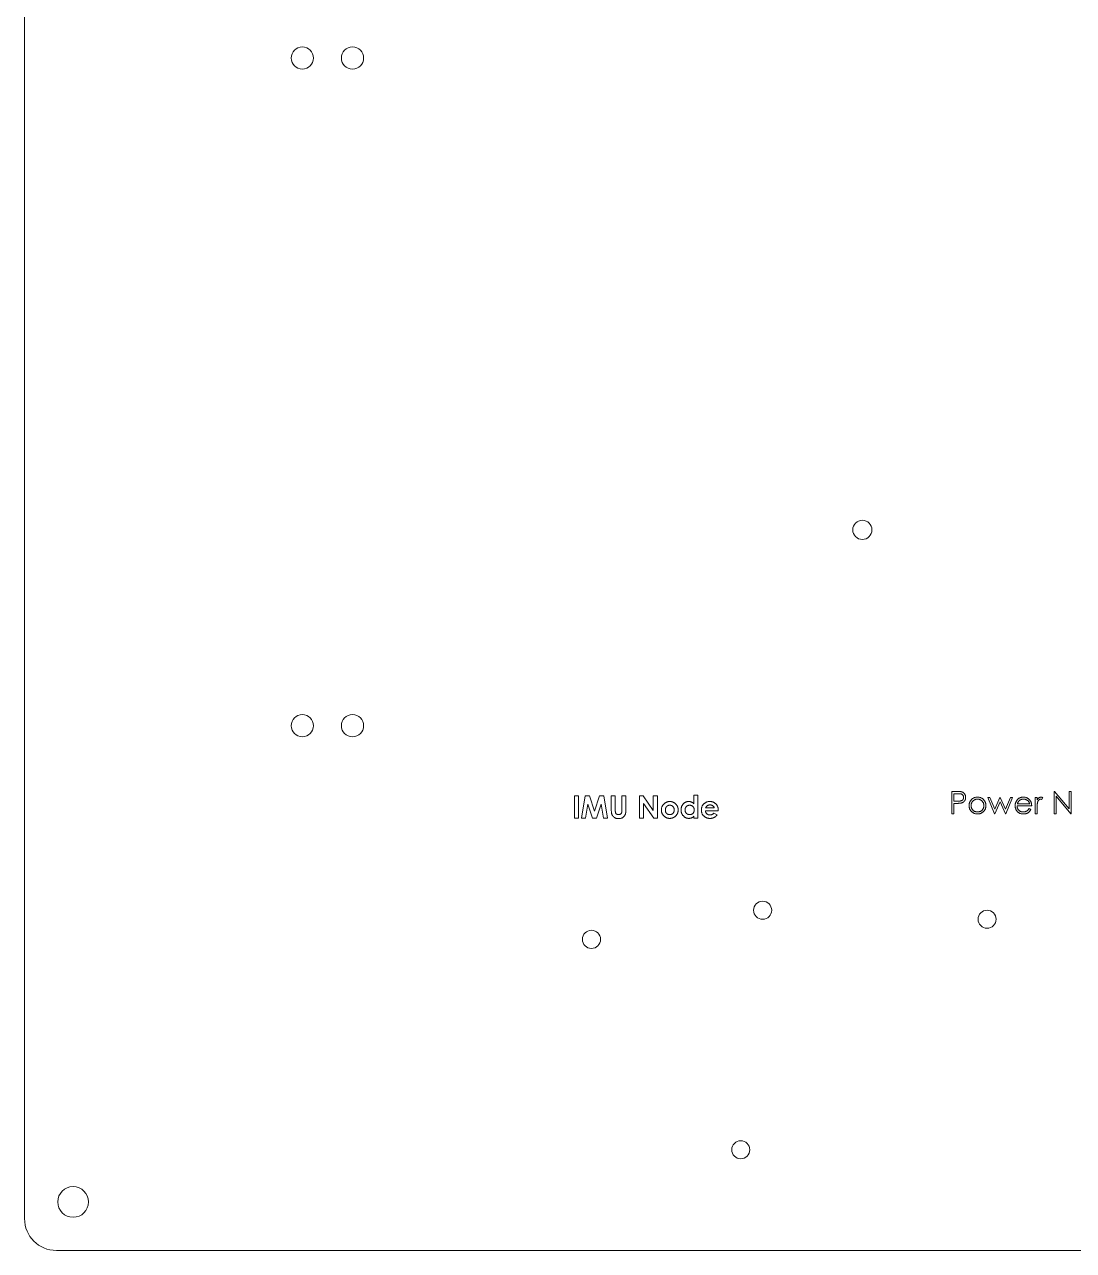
# Model space of a CAD drawing. Header units: millimetres. Extents: x 3 to 329, y 130 to 506.
# Drawn here: x 2.8 to 167.3, y 129.6 to 321.9 of the extents above; entities that cross this region are included whole.
import ezdxf

# ---------------------------------------------------------------- set-up
doc = ezdxf.new("R2010")
doc.units = ezdxf.units.MM

msp = doc.modelspace()

# ---------------------------------------------------------------- linework, layer by layer
at = {"color": 7, "linetype": 'Continuous', "lineweight": 15}
for p, q in [((2.8, 500.55), (2.8, 134.55)), ((89.06, 200.91), (89.69, 200.91)), ((89.06, 197.41), (89.06, 200.91)), ((89.69, 200.91), (89.69, 197.41)), ((90.18, 197.41), (90.77, 200.91)), ((90.77, 200.91), (91.42, 200.91)), ((91.42, 200.91), (92.22, 198.47)), ((92.22, 198.47), (93.02, 200.91)), ((93.02, 200.91), (93.67, 200.91)), ((93.67, 200.91), (94.26, 197.41)), ((94.85, 200.91), (95.47, 200.91)), ((94.85, 198.82), (94.85, 200.91)), ((95.47, 200.91), (95.47, 198.63)), ((96.51, 200.91), (97.13, 200.91)), ((96.51, 198.71), (96.51, 200.91)), ((97.13, 200.91), (97.13, 198.82)), ((99.29, 200.91), (99.85, 200.91)), ((99.29, 197.41), (99.29, 200.91)), ((99.85, 200.91), (101.44, 198.6)), ((101.44, 200.91), (102.07, 200.91)), ((101.44, 198.6), (101.44, 200.91)), ((102.07, 200.91), (102.07, 197.41)), ((107.81, 201), (108.44, 201)), ((107.81, 199.67), (107.81, 201)), ((108.44, 201), (108.44, 197.41)), ((148.28, 201.6), (148.96, 201.6)), ((148.28, 198.1), (148.28, 201.6)), ((149.23, 201.24), (148.59, 201.24)), ((148.59, 201.24), (148.59, 200.07)), ((153.89, 200.66), (154.22, 200.66)), ((154.95, 198.1), (153.89, 200.66)), ((154.22, 200.66), (154.99, 198.82)), ((154.99, 198.82), (155.82, 200.66)), ((155.82, 200.66), (155.87, 200.66)), ((155.87, 200.66), (156.69, 198.82)), ((156.69, 198.82), (157.46, 200.66)), ((157.79, 200.66), (156.72, 198.1)), ((157.46, 200.66), (157.79, 200.66)), ((161.33, 200.66), (161.65, 200.66)), ((161.33, 198.1), (161.33, 200.66)), ((161.65, 200.66), (161.65, 200.28)), ((162.55, 200.62), (162.37, 200.34)), ((164.3, 201.6), (164.36, 201.6)), ((164.3, 198.1), (164.3, 201.6)), ((164.36, 201.6), (166.67, 198.85)), ((164.61, 200.85), (164.61, 198.1)), ((166.92, 198.1), (164.61, 200.85)), ((166.67, 201.6), (166.99, 201.6)), ((166.67, 198.85), (166.67, 201.6)), ((166.99, 201.6), (166.99, 198.1)), ((91.19, 199.62), (90.82, 197.41)), ((91.91, 197.41), (91.19, 199.62)), ((93.25, 199.62), (92.52, 197.41)), ((93.63, 197.41), (93.25, 199.62)), ((99.92, 199.7), (99.92, 197.41)), ((101.5, 197.41), (99.92, 199.7)), ((111.63, 198.53), (109.61, 198.53)), ((109.65, 199.02), (111, 199.02)), ((111.63, 198.65), (111.63, 198.53)), ((148.59, 200.07), (149.2, 200.07)), ((148.59, 199.72), (148.59, 198.1)), ((148.84, 199.72), (148.59, 199.72)), ((155.84, 199.94), (155, 198.1)), ((156.66, 198.1), (155.84, 199.94)), ((160.8, 199.31), (158.51, 199.31)), ((158.54, 199.63), (160.48, 199.63)), ((160.38, 198.91), (160.66, 198.76)), ((161.65, 198.96), (161.65, 198.1)), ((89.69, 197.41), (89.06, 197.41)), ((90.82, 197.41), (90.18, 197.41)), ((92.52, 197.41), (91.91, 197.41)), ((94.26, 197.41), (93.63, 197.41)), ((99.92, 197.41), (99.29, 197.41)), ((102.07, 197.41), (101.5, 197.41)), ((107.81, 197.41), (107.81, 197.69)), ((108.44, 197.41), (107.81, 197.41)), ((110.92, 198.17), (111.45, 197.92)), ((148.59, 198.1), (148.28, 198.1)), ((155, 198.1), (154.95, 198.1)), ((156.72, 198.1), (156.66, 198.1)), ((161.65, 198.1), (161.33, 198.1)), ((164.61, 198.1), (164.3, 198.1)), ((166.99, 198.1), (166.92, 198.1)), ((7.8, 129.55), (323.5, 129.55))]:
    msp.add_line(p, q, dxfattribs=at)
for centre, radius in [((46.38, 316.69), 1.75), ((54.25, 316.69), 1.75), ((134.23, 242.64), 1.5), ((46.38, 211.91), 1.75), ((54.25, 211.91), 1.75), ((118.59, 182.95), 1.42), ((153.8, 181.54), 1.42), ((91.74, 178.38), 1.42), ((115.16, 145.36), 1.42), ((10.42, 137.17), 2.41)]:
    msp.add_circle(centre, radius, dxfattribs=at)
msp.add_arc((7.8, 134.55), 5, 180, 270, dxfattribs=at)
for points, knots in [([(148.96, 201.6), (149.01, 201.6), (149.1, 201.6), (149.23, 201.6), (149.35, 201.59), (149.45, 201.59), (149.55, 201.58), (149.63, 201.57), (149.7, 201.56), (149.74, 201.55), (149.76, 201.55)], [0, 0, 0, 0, 0.176956, 0.339055, 0.486318, 0.618781, 0.735619, 0.838742, 0.926457, 1, 1, 1, 1]), ([(149.2, 200.07), (149.23, 200.07), (149.29, 200.07), (149.37, 200.07), (149.45, 200.08), (149.52, 200.08), (149.59, 200.09), (149.65, 200.1), (149.7, 200.11), (149.76, 200.14), (149.83, 200.17), (149.9, 200.21), (149.97, 200.27), (150.02, 200.34), (150.06, 200.41), (150.09, 200.49), (150.11, 200.57), (150.12, 200.63), (150.12, 200.66)], [0, 0, 0, 0, 0.072531, 0.14002, 0.203042, 0.260551, 0.313761, 0.361657, 0.405362, 0.444782, 0.517048, 0.586365, 0.655355, 0.724646, 0.793454, 0.861639, 0.929553, 1, 1, 1, 1]), ([(150.12, 200.66), (150.12, 200.69), (150.11, 200.74), (150.09, 200.83), (150.06, 200.9), (150.02, 200.98), (149.97, 201.04), (149.91, 201.1), (149.84, 201.15), (149.77, 201.18), (149.71, 201.2), (149.66, 201.21), (149.61, 201.22), (149.54, 201.23), (149.47, 201.23), (149.4, 201.24), (149.32, 201.24), (149.26, 201.24), (149.23, 201.24)], [0, 0, 0, 0, 0.070024, 0.1392, 0.20814, 0.278802, 0.349596, 0.418372, 0.487609, 0.557635, 0.595544, 0.638166, 0.685999, 0.738257, 0.796159, 0.858555, 0.926678, 1, 1, 1, 1]), ([(150.43, 200.66), (150.43, 200.63), (150.43, 200.58), (150.42, 200.49), (150.41, 200.42), (150.39, 200.34), (150.36, 200.27), (150.33, 200.2), (150.29, 200.14), (150.25, 200.08), (150.2, 200.03), (150.14, 199.97), (150.09, 199.93), (150.02, 199.89), (149.96, 199.85), (149.89, 199.82), (149.81, 199.79), (149.76, 199.78), (149.73, 199.77)], [0, 0, 0, 0, 0.070119, 0.137192, 0.202016, 0.264631, 0.326117, 0.38601, 0.445812, 0.505298, 0.564633, 0.624283, 0.683902, 0.743953, 0.805388, 0.868388, 0.933084, 1, 1, 1, 1]), ([(149.76, 201.55), (149.78, 201.54), (149.83, 201.53), (149.9, 201.5), (149.97, 201.47), (150.03, 201.44), (150.09, 201.39), (150.14, 201.35), (150.2, 201.3), (150.24, 201.24), (150.29, 201.18), (150.33, 201.12), (150.36, 201.05), (150.38, 200.98), (150.41, 200.91), (150.42, 200.83), (150.43, 200.75), (150.43, 200.69), (150.43, 200.66)], [0, 0, 0, 0, 0.062458, 0.123445, 0.183344, 0.243064, 0.302016, 0.361208, 0.421738, 0.482805, 0.544402, 0.606008, 0.66746, 0.730084, 0.794626, 0.860397, 0.928934, 1, 1, 1, 1]), ([(150.97, 199.37), (150.97, 199.41), (150.97, 199.5), (150.99, 199.62), (151.02, 199.74), (151.06, 199.86), (151.1, 199.97), (151.16, 200.08), (151.24, 200.18), (151.29, 200.25), (151.32, 200.28)], [0, 0, 0, 0, 0.128922, 0.255244, 0.378688, 0.500432, 0.622705, 0.746235, 0.871586, 1, 1, 1, 1]), ([(152.29, 200.39), (152.26, 200.39), (152.19, 200.39), (152.09, 200.37), (152, 200.35), (151.91, 200.32), (151.82, 200.27), (151.74, 200.22), (151.66, 200.16), (151.58, 200.09), (151.51, 200.02), (151.45, 199.93), (151.4, 199.85), (151.36, 199.76), (151.32, 199.67), (151.3, 199.57), (151.29, 199.47), (151.28, 199.4), (151.28, 199.37)], [0, 0, 0, 0, 0.0638505, 0.1260528, 0.1871789, 0.2474172, 0.3084024, 0.3698064, 0.4322647, 0.4973262, 0.5623878, 0.6255483, 0.6873277, 0.7487097, 0.8097773, 0.8717583, 0.9348315, 1, 1, 1, 1]), ([(151.32, 200.28), (151.35, 200.31), (151.42, 200.38), (151.52, 200.47), (151.64, 200.54), (151.76, 200.6), (151.88, 200.65), (152.01, 200.68), (152.15, 200.7), (152.25, 200.7), (152.29, 200.7)], [0, 0, 0, 0, 0.128494, 0.252706, 0.374809, 0.49585, 0.617921, 0.741295, 0.868704, 1, 1, 1, 1]), ([(152.29, 200.7), (152.34, 200.7), (152.44, 200.7), (152.57, 200.68), (152.71, 200.65), (152.83, 200.6), (152.95, 200.54), (153.06, 200.47), (153.17, 200.38), (153.23, 200.31), (153.27, 200.28)], [0, 0, 0, 0, 0.131755, 0.25834, 0.382145, 0.503216, 0.624682, 0.746863, 0.87151, 1, 1, 1, 1]), ([(153.3, 199.37), (153.3, 199.4), (153.3, 199.47), (153.28, 199.57), (153.26, 199.67), (153.23, 199.76), (153.19, 199.85), (153.13, 199.93), (153.07, 200.02), (153, 200.09), (152.93, 200.16), (152.85, 200.22), (152.76, 200.27), (152.68, 200.32), (152.59, 200.35), (152.49, 200.37), (152.39, 200.39), (152.33, 200.39), (152.29, 200.39)], [0, 0, 0, 0, 0.06519, 0.128284, 0.190285, 0.25152, 0.312734, 0.374763, 0.437944, 0.503027, 0.56811, 0.630939, 0.692364, 0.753369, 0.813627, 0.874345, 0.936568, 1, 1, 1, 1]), ([(153.27, 200.28), (153.29, 200.25), (153.35, 200.19), (153.42, 200.08), (153.48, 199.97), (153.53, 199.86), (153.57, 199.75), (153.6, 199.63), (153.61, 199.5), (153.62, 199.41), (153.62, 199.37)], [0, 0, 0, 0, 0.128157, 0.253834, 0.376506, 0.498534, 0.621368, 0.744565, 0.870634, 1, 1, 1, 1]), ([(158.19, 199.37), (158.19, 199.41), (158.2, 199.49), (158.21, 199.6), (158.23, 199.72), (158.27, 199.83), (158.31, 199.93), (158.36, 200.03), (158.42, 200.13), (158.46, 200.19), (158.49, 200.23)], [0, 0, 0, 0, 0.1280448, 0.2537679, 0.3774284, 0.5005508, 0.6232959, 0.7465783, 0.8723475, 1, 1, 1, 1]), ([(158.49, 200.23), (158.52, 200.26), (158.58, 200.34), (158.69, 200.44), (158.8, 200.52), (158.92, 200.59), (159.05, 200.64), (159.19, 200.68), (159.34, 200.7), (159.44, 200.7), (159.49, 200.7)], [0, 0, 0, 0, 0.128851, 0.253207, 0.374634, 0.495346, 0.616346, 0.739634, 0.866826, 1, 1, 1, 1]), ([(158.84, 200.15), (158.83, 200.13), (158.79, 200.1), (158.75, 200.05), (158.71, 199.99), (158.67, 199.93), (158.63, 199.86), (158.6, 199.79), (158.57, 199.71), (158.55, 199.65), (158.54, 199.63)], [0, 0, 0, 0, 0.109988, 0.222589, 0.338513, 0.459696, 0.585519, 0.717507, 0.854661, 1, 1, 1, 1]), ([(159.5, 200.39), (159.47, 200.39), (159.41, 200.39), (159.32, 200.38), (159.23, 200.36), (159.15, 200.33), (159.07, 200.3), (158.99, 200.26), (158.91, 200.21), (158.87, 200.17), (158.84, 200.15)], [0, 0, 0, 0, 0.131099, 0.259155, 0.384183, 0.507245, 0.629078, 0.750656, 0.874032, 1, 1, 1, 1]), ([(159.49, 200.7), (159.54, 200.7), (159.64, 200.7), (159.79, 200.67), (159.94, 200.64), (160.07, 200.58), (160.19, 200.51), (160.31, 200.42), (160.42, 200.32), (160.49, 200.24), (160.52, 200.2)], [0, 0, 0, 0, 0.132049, 0.259049, 0.381904, 0.502516, 0.622728, 0.744726, 0.870101, 1, 1, 1, 1]), ([(160.48, 199.63), (160.47, 199.67), (160.45, 199.75), (160.4, 199.86), (160.35, 199.96), (160.29, 200.04), (160.22, 200.12), (160.14, 200.18), (160.05, 200.24), (159.95, 200.3), (159.84, 200.34), (159.73, 200.37), (159.62, 200.38), (159.54, 200.39), (159.5, 200.39)], [0, 0, 0, 0, 0.096247, 0.184762, 0.267251, 0.344156, 0.41971, 0.496679, 0.576718, 0.660354, 0.745288, 0.830084, 0.914442, 1, 1, 1, 1]), ([(160.52, 200.2), (160.54, 200.17), (160.58, 200.11), (160.64, 200.01), (160.69, 199.91), (160.73, 199.8), (160.76, 199.69), (160.78, 199.57), (160.79, 199.44), (160.79, 199.36), (160.8, 199.31)], [0, 0, 0, 0, 0.118522, 0.236255, 0.356174, 0.47725, 0.60154, 0.729618, 0.862158, 1, 1, 1, 1]), ([(161.65, 200.28), (161.67, 200.32), (161.72, 200.38), (161.79, 200.47), (161.87, 200.55), (161.94, 200.6), (162.02, 200.65), (162.11, 200.68), (162.19, 200.7), (162.24, 200.7), (162.27, 200.7)], [0, 0, 0, 0, 0.1600301, 0.3060563, 0.4389053, 0.5617728, 0.6765275, 0.7861528, 0.8928614, 1, 1, 1, 1]), ([(162.21, 200.39), (162.19, 200.39), (162.14, 200.38), (162.06, 200.36), (161.99, 200.31), (161.93, 200.27), (161.88, 200.22), (161.85, 200.18), (161.82, 200.13), (161.79, 200.08), (161.77, 200.03), (161.75, 199.97), (161.72, 199.9), (161.71, 199.86), (161.7, 199.84)], [0, 0, 0, 0, 0.09463, 0.191295, 0.295422, 0.409822, 0.471412, 0.535879, 0.603273, 0.67424, 0.748635, 0.828359, 0.912079, 1, 1, 1, 1]), ([(162.37, 200.34), (162.36, 200.35), (162.33, 200.36), (162.29, 200.38), (162.25, 200.39), (162.22, 200.39), (162.21, 200.39)], [0, 0, 0, 0, 0.295139, 0.56023, 0.794983, 1, 1, 1, 1]), ([(162.27, 200.7), (162.29, 200.7), (162.34, 200.7), (162.41, 200.68), (162.48, 200.65), (162.52, 200.63), (162.55, 200.62)], [0, 0, 0, 0, 0.2253, 0.461223, 0.720296, 1, 1, 1, 1]), ([(95.99, 197.32), (95.96, 197.32), (95.9, 197.32), (95.81, 197.33), (95.73, 197.34), (95.65, 197.36), (95.57, 197.38), (95.49, 197.42), (95.42, 197.45), (95.35, 197.49), (95.29, 197.54), (95.23, 197.58), (95.17, 197.64), (95.12, 197.69), (95.07, 197.74), (95.03, 197.8), (94.99, 197.87), (94.96, 197.93), (94.93, 198), (94.91, 198.09), (94.89, 198.18), (94.87, 198.29), (94.86, 198.4), (94.85, 198.53), (94.85, 198.67), (94.85, 198.77), (94.85, 198.82)], [0, 0, 0, 0, 0.041715, 0.082303, 0.121572, 0.160067, 0.197994, 0.235566, 0.273005, 0.31009, 0.346846, 0.382484, 0.417271, 0.451332, 0.484853, 0.518031, 0.551069, 0.584171, 0.619467, 0.659158, 0.703472, 0.75284, 0.806844, 0.866142, 0.930502, 1, 1, 1, 1]), ([(95.47, 198.63), (95.47, 198.61), (95.47, 198.56), (95.48, 198.5), (95.48, 198.44), (95.49, 198.38), (95.49, 198.33), (95.5, 198.29), (95.51, 198.25), (95.53, 198.2), (95.55, 198.15), (95.59, 198.1), (95.64, 198.06), (95.69, 198.02), (95.76, 197.99), (95.82, 197.96), (95.9, 197.95), (95.95, 197.95), (95.98, 197.95)], [0, 0, 0, 0, 0.072219, 0.13949, 0.20037, 0.256433, 0.307804, 0.353659, 0.39442, 0.430156, 0.496666, 0.562018, 0.628755, 0.69741, 0.768079, 0.841338, 0.918336, 1, 1, 1, 1]), ([(95.98, 197.95), (96.01, 197.95), (96.06, 197.95), (96.14, 197.96), (96.21, 197.99), (96.28, 198.03), (96.34, 198.07), (96.39, 198.12), (96.43, 198.17), (96.45, 198.22), (96.47, 198.27), (96.48, 198.31), (96.49, 198.36), (96.49, 198.42), (96.5, 198.48), (96.5, 198.55), (96.51, 198.63), (96.51, 198.69), (96.51, 198.71)], [0, 0, 0, 0, 0.078833, 0.15371, 0.224678, 0.294809, 0.362715, 0.427103, 0.48865, 0.5509, 0.585046, 0.625272, 0.671466, 0.72455, 0.783265, 0.849073, 0.921296, 1, 1, 1, 1]), ([(97.13, 198.82), (97.13, 198.78), (97.13, 198.7), (97.13, 198.58), (97.13, 198.47), (97.12, 198.38), (97.11, 198.29), (97.1, 198.21), (97.09, 198.15), (97.07, 198.07), (97.04, 197.98), (96.99, 197.88), (96.93, 197.79), (96.86, 197.69), (96.78, 197.6), (96.68, 197.52), (96.59, 197.46), (96.48, 197.41), (96.37, 197.37), (96.25, 197.34), (96.13, 197.32), (96.04, 197.32), (95.99, 197.32)], [0, 0, 0, 0, 0.05854, 0.112568, 0.16178, 0.206487, 0.246457, 0.282, 0.313213, 0.339806, 0.389413, 0.440473, 0.493955, 0.549978, 0.606488, 0.661319, 0.714691, 0.767918, 0.821939, 0.878107, 0.937203, 1, 1, 1, 1]), ([(102.7, 198.68), (102.7, 198.73), (102.7, 198.83), (102.72, 198.97), (102.76, 199.1), (102.8, 199.23), (102.87, 199.35), (102.94, 199.46), (103.03, 199.57), (103.1, 199.63), (103.13, 199.67)], [0, 0, 0, 0, 0.130489, 0.256474, 0.379237, 0.500978, 0.622367, 0.744855, 0.870259, 1, 1, 1, 1]), ([(104.01, 197.36), (103.96, 197.36), (103.88, 197.37), (103.75, 197.38), (103.62, 197.41), (103.5, 197.46), (103.39, 197.51), (103.28, 197.58), (103.18, 197.66), (103.08, 197.75), (102.99, 197.84), (102.91, 197.95), (102.85, 198.06), (102.79, 198.17), (102.75, 198.29), (102.72, 198.42), (102.7, 198.55), (102.7, 198.64), (102.7, 198.68)], [0, 0, 0, 0, 0.064375, 0.126884, 0.188201, 0.248894, 0.309599, 0.371125, 0.433466, 0.498143, 0.562593, 0.625474, 0.687114, 0.748125, 0.809457, 0.871431, 0.934611, 1, 1, 1, 1]), ([(103.13, 199.67), (103.16, 199.69), (103.23, 199.75), (103.33, 199.82), (103.43, 199.88), (103.54, 199.93), (103.65, 199.96), (103.77, 199.99), (103.89, 200.01), (103.97, 200.01), (104.01, 200.01)], [0, 0, 0, 0, 0.1310144, 0.2584644, 0.3825798, 0.5049906, 0.6272275, 0.7492967, 0.8736904, 1, 1, 1, 1]), ([(104.02, 199.43), (104, 199.43), (103.95, 199.42), (103.88, 199.42), (103.81, 199.4), (103.75, 199.38), (103.69, 199.35), (103.63, 199.31), (103.57, 199.27), (103.52, 199.22), (103.48, 199.17), (103.44, 199.11), (103.4, 199.05), (103.38, 198.98), (103.35, 198.92), (103.34, 198.84), (103.33, 198.77), (103.33, 198.72), (103.33, 198.69)], [0, 0, 0, 0, 0.064416, 0.126803, 0.187423, 0.246518, 0.306285, 0.365703, 0.426477, 0.488622, 0.550895, 0.612679, 0.673914, 0.735734, 0.798735, 0.86329, 0.930665, 1, 1, 1, 1]), ([(103.33, 198.69), (103.33, 198.66), (103.33, 198.61), (103.34, 198.53), (103.35, 198.46), (103.37, 198.39), (103.4, 198.32), (103.44, 198.26), (103.48, 198.2), (103.52, 198.15), (103.57, 198.1), (103.63, 198.06), (103.68, 198.03), (103.74, 198), (103.81, 197.97), (103.87, 197.96), (103.95, 197.95), (103.99, 197.95), (104.02, 197.95)], [0, 0, 0, 0, 0.071358, 0.139456, 0.204809, 0.268587, 0.330587, 0.392213, 0.45361, 0.515092, 0.576402, 0.636039, 0.695407, 0.753981, 0.813285, 0.873377, 0.935374, 1, 1, 1, 1]), ([(104.01, 200.01), (104.04, 200.01), (104.09, 200.01), (104.18, 200), (104.27, 199.99), (104.35, 199.97), (104.44, 199.94), (104.52, 199.91), (104.6, 199.88), (104.68, 199.83), (104.75, 199.79), (104.83, 199.74), (104.89, 199.68), (104.96, 199.62), (105.02, 199.56), (105.07, 199.49), (105.12, 199.42), (105.17, 199.35), (105.21, 199.27), (105.25, 199.19), (105.28, 199.11), (105.3, 199.03), (105.32, 198.95), (105.33, 198.86), (105.34, 198.78), (105.34, 198.72), (105.35, 198.69)], [0, 0, 0, 0, 0.042599, 0.084364, 0.126142, 0.167706, 0.209066, 0.250973, 0.293148, 0.336041, 0.378761, 0.420893, 0.462622, 0.503914, 0.545188, 0.586138, 0.627722, 0.669585, 0.711432, 0.752691, 0.793971, 0.834592, 0.875577, 0.91664, 0.958072, 1, 1, 1, 1]), ([(105.35, 198.69), (105.34, 198.66), (105.34, 198.6), (105.34, 198.51), (105.32, 198.43), (105.3, 198.34), (105.28, 198.26), (105.25, 198.18), (105.21, 198.1), (105.17, 198.02), (105.12, 197.95), (105.07, 197.87), (105.02, 197.81), (104.96, 197.74), (104.9, 197.69), (104.83, 197.63), (104.76, 197.58), (104.68, 197.54), (104.61, 197.5), (104.53, 197.46), (104.45, 197.43), (104.36, 197.41), (104.28, 197.39), (104.19, 197.37), (104.1, 197.36), (104.04, 197.36), (104.01, 197.36)], [0, 0, 0, 0, 0.042168, 0.083839, 0.125192, 0.166335, 0.207602, 0.24867, 0.290582, 0.332926, 0.374978, 0.416741, 0.457857, 0.498809, 0.539516, 0.58042, 0.62191, 0.663502, 0.705394, 0.746864, 0.788245, 0.829736, 0.871532, 0.913825, 0.956495, 1, 1, 1, 1]), ([(104.72, 198.69), (104.72, 198.72), (104.72, 198.77), (104.71, 198.85), (104.69, 198.92), (104.67, 198.99), (104.64, 199.05), (104.61, 199.11), (104.57, 199.17), (104.52, 199.22), (104.47, 199.27), (104.42, 199.31), (104.36, 199.35), (104.3, 199.38), (104.23, 199.4), (104.17, 199.42), (104.09, 199.42), (104.05, 199.43), (104.02, 199.43)], [0, 0, 0, 0, 0.070243, 0.13784, 0.202698, 0.265406, 0.326938, 0.388125, 0.449117, 0.511101, 0.572086, 0.632197, 0.691339, 0.750564, 0.810546, 0.871335, 0.934654, 1, 1, 1, 1]), ([(104.02, 197.95), (104.04, 197.95), (104.09, 197.95), (104.16, 197.96), (104.23, 197.97), (104.29, 198), (104.35, 198.03), (104.41, 198.06), (104.47, 198.1), (104.52, 198.15), (104.57, 198.21), (104.61, 198.27), (104.64, 198.33), (104.67, 198.39), (104.69, 198.46), (104.71, 198.53), (104.72, 198.61), (104.72, 198.66), (104.72, 198.69)], [0, 0, 0, 0, 0.064469, 0.126397, 0.186939, 0.246099, 0.305348, 0.364572, 0.424924, 0.486952, 0.54955, 0.611149, 0.672922, 0.73501, 0.798049, 0.862643, 0.930041, 1, 1, 1, 1]), ([(105.79, 198.68), (105.8, 198.73), (105.8, 198.82), (105.81, 198.96), (105.84, 199.09), (105.88, 199.21), (105.93, 199.33), (105.99, 199.44), (106.06, 199.54), (106.14, 199.64), (106.23, 199.73), (106.33, 199.8), (106.43, 199.87), (106.54, 199.92), (106.65, 199.96), (106.76, 199.99), (106.88, 200.01), (106.96, 200.01), (107, 200.01)], [0, 0, 0, 0, 0.071018, 0.139309, 0.205474, 0.269598, 0.332253, 0.39483, 0.457376, 0.520582, 0.583374, 0.644082, 0.70304, 0.761664, 0.819844, 0.878346, 0.938412, 1, 1, 1, 1]), ([(107.02, 197.36), (106.98, 197.36), (106.9, 197.37), (106.78, 197.38), (106.67, 197.41), (106.56, 197.46), (106.45, 197.51), (106.35, 197.57), (106.25, 197.65), (106.16, 197.74), (106.07, 197.84), (106, 197.94), (105.93, 198.05), (105.88, 198.17), (105.84, 198.29), (105.81, 198.41), (105.8, 198.55), (105.8, 198.64), (105.79, 198.68)], [0, 0, 0, 0, 0.06128, 0.121092, 0.179634, 0.238304, 0.297437, 0.357507, 0.419513, 0.4836, 0.548295, 0.611487, 0.674313, 0.737107, 0.80016, 0.864737, 0.931381, 1, 1, 1, 1]), ([(107.13, 199.43), (107.11, 199.43), (107.06, 199.42), (106.99, 199.42), (106.92, 199.4), (106.85, 199.38), (106.79, 199.35), (106.73, 199.31), (106.68, 199.27), (106.62, 199.22), (106.58, 199.17), (106.54, 199.11), (106.5, 199.05), (106.47, 198.99), (106.45, 198.92), (106.43, 198.84), (106.42, 198.77), (106.42, 198.72), (106.42, 198.69)], [0, 0, 0, 0, 0.065523, 0.128421, 0.189996, 0.250359, 0.309744, 0.369856, 0.430537, 0.492876, 0.555257, 0.616197, 0.677577, 0.738631, 0.800922, 0.864882, 0.931422, 1, 1, 1, 1]), ([(106.42, 198.69), (106.42, 198.67), (106.42, 198.61), (106.43, 198.54), (106.45, 198.46), (106.47, 198.39), (106.5, 198.33), (106.54, 198.27), (106.58, 198.21), (106.63, 198.15), (106.68, 198.11), (106.74, 198.06), (106.8, 198.03), (106.86, 198), (106.92, 197.97), (106.99, 197.96), (107.06, 197.95), (107.11, 197.95), (107.14, 197.95)], [0, 0, 0, 0, 0.068696, 0.135365, 0.199461, 0.262264, 0.323991, 0.385461, 0.447171, 0.510418, 0.573171, 0.634271, 0.693954, 0.753723, 0.813084, 0.873629, 0.936158, 1, 1, 1, 1]), ([(107, 200.01), (107.04, 200.01), (107.12, 200.01), (107.23, 199.99), (107.33, 199.96), (107.44, 199.93), (107.54, 199.88), (107.63, 199.82), (107.73, 199.75), (107.78, 199.69), (107.81, 199.67)], [0, 0, 0, 0, 0.126487, 0.250129, 0.371755, 0.493597, 0.615962, 0.740516, 0.867782, 1, 1, 1, 1]), ([(107.86, 198.69), (107.86, 198.72), (107.86, 198.77), (107.85, 198.85), (107.83, 198.92), (107.81, 198.99), (107.78, 199.05), (107.74, 199.11), (107.7, 199.17), (107.65, 199.22), (107.6, 199.27), (107.54, 199.31), (107.48, 199.35), (107.42, 199.38), (107.35, 199.4), (107.28, 199.42), (107.21, 199.42), (107.16, 199.43), (107.13, 199.43)], [0, 0, 0, 0, 0.0691632, 0.1350958, 0.1990629, 0.2615484, 0.3220443, 0.3826464, 0.4433848, 0.5051547, 0.5665159, 0.6272543, 0.6870263, 0.7469701, 0.8075389, 0.8697326, 0.9332588, 1, 1, 1, 1]), ([(107.14, 197.95), (107.16, 197.95), (107.21, 197.95), (107.29, 197.96), (107.36, 197.97), (107.42, 198), (107.49, 198.03), (107.55, 198.06), (107.6, 198.1), (107.65, 198.15), (107.7, 198.2), (107.74, 198.26), (107.78, 198.32), (107.81, 198.39), (107.83, 198.46), (107.85, 198.54), (107.86, 198.61), (107.86, 198.67), (107.86, 198.69)], [0, 0, 0, 0, 0.065626, 0.128662, 0.18979, 0.249707, 0.309189, 0.3685, 0.428644, 0.489937, 0.552121, 0.612878, 0.67405, 0.735729, 0.798305, 0.862953, 0.930169, 1, 1, 1, 1]), ([(108.98, 198.67), (108.98, 198.72), (108.98, 198.81), (109, 198.95), (109.03, 199.08), (109.07, 199.2), (109.12, 199.32), (109.19, 199.43), (109.26, 199.53), (109.35, 199.63), (109.45, 199.72), (109.55, 199.8), (109.66, 199.86), (109.77, 199.92), (109.89, 199.96), (110.02, 199.99), (110.15, 200.01), (110.24, 200.01), (110.29, 200.01)], [0, 0, 0, 0, 0.067451, 0.132706, 0.195663, 0.257481, 0.318729, 0.379576, 0.441281, 0.50399, 0.566629, 0.62786, 0.688183, 0.748487, 0.808936, 0.870587, 0.934225, 1, 1, 1, 1]), ([(110.31, 197.36), (110.27, 197.36), (110.17, 197.37), (110.03, 197.38), (109.9, 197.41), (109.78, 197.45), (109.66, 197.51), (109.55, 197.57), (109.45, 197.65), (109.35, 197.74), (109.26, 197.83), (109.19, 197.93), (109.12, 198.04), (109.07, 198.16), (109.03, 198.28), (109, 198.4), (108.98, 198.54), (108.98, 198.63), (108.98, 198.67)], [0, 0, 0, 0, 0.068973, 0.135079, 0.198876, 0.261192, 0.322136, 0.383017, 0.444315, 0.506363, 0.568185, 0.628944, 0.689079, 0.748666, 0.809078, 0.870918, 0.93437, 1, 1, 1, 1]), ([(109.61, 198.53), (109.61, 198.51), (109.62, 198.46), (109.64, 198.39), (109.66, 198.33), (109.69, 198.27), (109.72, 198.21), (109.75, 198.16), (109.79, 198.11), (109.84, 198.07), (109.89, 198.03), (109.94, 198), (110, 197.97), (110.06, 197.94), (110.12, 197.92), (110.18, 197.91), (110.25, 197.9), (110.3, 197.9), (110.32, 197.9)], [0, 0, 0, 0, 0.068206, 0.13403, 0.198035, 0.259813, 0.320405, 0.380626, 0.441026, 0.501202, 0.561691, 0.621161, 0.680802, 0.740903, 0.802582, 0.866186, 0.9316, 1, 1, 1, 1]), ([(109.88, 199.33), (109.86, 199.31), (109.82, 199.28), (109.76, 199.21), (109.7, 199.12), (109.67, 199.06), (109.65, 199.02)], [0, 0, 0, 0, 0.205398, 0.437897, 0.702016, 1, 1, 1, 1]), ([(110.34, 199.47), (110.29, 199.47), (110.21, 199.47), (110.09, 199.44), (109.98, 199.4), (109.91, 199.35), (109.88, 199.33)], [0, 0, 0, 0, 0.261049, 0.510296, 0.754558, 1, 1, 1, 1]), ([(110.29, 200.01), (110.33, 200.01), (110.43, 200.01), (110.57, 199.99), (110.7, 199.96), (110.83, 199.92), (110.94, 199.87), (111.06, 199.8), (111.16, 199.72), (111.26, 199.64), (111.34, 199.54), (111.42, 199.44), (111.48, 199.32), (111.54, 199.2), (111.58, 199.07), (111.61, 198.94), (111.62, 198.8), (111.63, 198.7), (111.63, 198.65)], [0, 0, 0, 0, 0.0675, 0.132529, 0.19498, 0.255982, 0.315768, 0.37518, 0.435072, 0.495743, 0.556656, 0.616619, 0.676758, 0.737601, 0.799533, 0.863575, 0.930221, 1, 1, 1, 1]), ([(111, 199.02), (110.99, 199.06), (110.96, 199.12), (110.91, 199.21), (110.84, 199.28), (110.76, 199.35), (110.66, 199.4), (110.56, 199.44), (110.45, 199.47), (110.38, 199.47), (110.34, 199.47)], [0, 0, 0, 0, 0.11928, 0.237159, 0.356489, 0.480961, 0.607829, 0.735017, 0.864689, 1, 1, 1, 1]), ([(149.73, 199.77), (149.71, 199.77), (149.66, 199.76), (149.58, 199.75), (149.49, 199.74), (149.39, 199.73), (149.27, 199.72), (149.14, 199.72), (148.99, 199.72), (148.89, 199.72), (148.84, 199.72)], [0, 0, 0, 0, 0.075172, 0.164743, 0.268011, 0.385964, 0.517799, 0.663698, 0.824417, 1, 1, 1, 1]), ([(152.29, 198.06), (152.25, 198.06), (152.15, 198.06), (152.02, 198.08), (151.89, 198.11), (151.76, 198.15), (151.65, 198.21), (151.54, 198.28), (151.43, 198.36), (151.34, 198.45), (151.25, 198.55), (151.18, 198.65), (151.11, 198.76), (151.06, 198.88), (151.02, 198.99), (150.99, 199.12), (150.97, 199.24), (150.97, 199.33), (150.97, 199.37)], [0, 0, 0, 0, 0.068741, 0.134633, 0.198321, 0.261139, 0.322723, 0.384563, 0.44692, 0.510964, 0.574936, 0.636689, 0.697487, 0.757137, 0.816968, 0.87682, 0.937663, 1, 1, 1, 1]), ([(151.28, 199.37), (151.28, 199.33), (151.29, 199.24), (151.31, 199.11), (151.36, 198.98), (151.42, 198.86), (151.49, 198.75), (151.58, 198.65), (151.68, 198.57), (151.78, 198.49), (151.9, 198.44), (152.03, 198.4), (152.16, 198.37), (152.25, 198.37), (152.29, 198.37)], [0, 0, 0, 0, 0.084748, 0.168209, 0.251534, 0.336098, 0.420107, 0.50234, 0.583995, 0.666292, 0.749092, 0.831017, 0.914394, 1, 1, 1, 1]), ([(153.62, 199.37), (153.62, 199.33), (153.61, 199.24), (153.6, 199.12), (153.57, 198.99), (153.53, 198.88), (153.47, 198.76), (153.41, 198.65), (153.33, 198.55), (153.25, 198.45), (153.15, 198.36), (153.05, 198.28), (152.94, 198.21), (152.82, 198.15), (152.7, 198.11), (152.57, 198.08), (152.43, 198.06), (152.34, 198.06), (152.29, 198.06)], [0, 0, 0, 0, 0.062417, 0.123339, 0.183268, 0.243176, 0.302902, 0.363778, 0.425611, 0.489666, 0.553792, 0.61623, 0.677864, 0.739831, 0.802094, 0.865864, 0.931507, 1, 1, 1, 1]), ([(152.29, 198.37), (152.34, 198.37), (152.43, 198.37), (152.56, 198.4), (152.68, 198.44), (152.8, 198.49), (152.91, 198.57), (153.01, 198.65), (153.1, 198.75), (153.17, 198.86), (153.23, 198.98), (153.27, 199.11), (153.3, 199.24), (153.3, 199.33), (153.3, 199.37)], [0, 0, 0, 0, 0.08559, 0.168953, 0.251283, 0.334069, 0.416351, 0.497655, 0.580166, 0.664159, 0.748512, 0.831821, 0.915267, 1, 1, 1, 1]), ([(159.48, 198.06), (159.43, 198.06), (159.33, 198.06), (159.2, 198.08), (159.06, 198.11), (158.94, 198.15), (158.83, 198.21), (158.72, 198.28), (158.62, 198.36), (158.53, 198.46), (158.45, 198.56), (158.38, 198.67), (158.33, 198.78), (158.28, 198.89), (158.24, 199), (158.21, 199.12), (158.2, 199.25), (158.19, 199.33), (158.19, 199.37)], [0, 0, 0, 0, 0.071576, 0.139624, 0.204789, 0.268124, 0.329801, 0.391286, 0.453415, 0.516531, 0.579608, 0.641093, 0.701266, 0.760601, 0.819939, 0.878924, 0.938985, 1, 1, 1, 1]), ([(158.51, 199.31), (158.51, 199.28), (158.51, 199.21), (158.53, 199.11), (158.55, 199.02), (158.58, 198.94), (158.62, 198.85), (158.66, 198.77), (158.72, 198.7), (158.78, 198.63), (158.85, 198.57), (158.92, 198.52), (159, 198.47), (159.08, 198.43), (159.16, 198.4), (159.25, 198.38), (159.35, 198.37), (159.41, 198.37), (159.44, 198.37)], [0, 0, 0, 0, 0.0684, 0.134507, 0.198437, 0.260813, 0.322103, 0.383326, 0.444956, 0.507715, 0.570157, 0.631123, 0.691288, 0.750888, 0.811006, 0.872301, 0.934989, 1, 1, 1, 1]), ([(159.44, 198.37), (159.47, 198.37), (159.53, 198.37), (159.63, 198.38), (159.72, 198.4), (159.81, 198.43), (159.89, 198.46), (159.97, 198.5), (160.05, 198.54), (160.11, 198.59), (160.18, 198.65), (160.25, 198.72), (160.31, 198.81), (160.36, 198.87), (160.38, 198.91)], [0, 0, 0, 0, 0.082586, 0.163866, 0.246242, 0.328475, 0.408777, 0.485646, 0.559593, 0.630686, 0.705718, 0.7916, 0.889805, 1, 1, 1, 1]), ([(160.66, 198.76), (160.64, 198.72), (160.6, 198.65), (160.52, 198.54), (160.44, 198.45), (160.36, 198.36), (160.27, 198.29), (160.17, 198.23), (160.07, 198.18), (159.97, 198.13), (159.86, 198.1), (159.74, 198.07), (159.61, 198.06), (159.52, 198.06), (159.48, 198.06)], [0, 0, 0, 0, 0.0933789, 0.1816784, 0.2655306, 0.345673, 0.4242267, 0.5019411, 0.5800376, 0.6583111, 0.7385477, 0.8218768, 0.9087919, 1, 1, 1, 1]), ([(161.7, 199.84), (161.7, 199.82), (161.69, 199.77), (161.68, 199.7), (161.67, 199.61), (161.66, 199.5), (161.66, 199.39), (161.65, 199.26), (161.65, 199.11), (161.65, 199.01), (161.65, 198.96)], [0, 0, 0, 0, 0.070855, 0.157726, 0.258598, 0.375889, 0.508164, 0.657032, 0.820176, 1, 1, 1, 1]), ([(107.81, 197.69), (107.78, 197.66), (107.72, 197.61), (107.63, 197.54), (107.53, 197.48), (107.44, 197.44), (107.34, 197.4), (107.24, 197.38), (107.13, 197.37), (107.06, 197.36), (107.02, 197.36)], [0, 0, 0, 0, 0.14115, 0.273944, 0.399987, 0.519719, 0.636176, 0.754371, 0.875257, 1, 1, 1, 1]), ([(111.45, 197.92), (111.43, 197.89), (111.4, 197.85), (111.35, 197.78), (111.29, 197.73), (111.23, 197.67), (111.17, 197.62), (111.11, 197.57), (111.04, 197.53), (110.97, 197.5), (110.9, 197.47), (110.83, 197.44), (110.75, 197.41), (110.67, 197.4), (110.59, 197.38), (110.5, 197.37), (110.41, 197.36), (110.35, 197.36), (110.31, 197.36)], [0, 0, 0, 0, 0.06426, 0.127328, 0.18942, 0.250008, 0.309331, 0.368387, 0.427142, 0.485687, 0.544505, 0.604586, 0.665832, 0.728669, 0.793472, 0.859914, 0.928702, 1, 1, 1, 1]), ([(110.32, 197.9), (110.35, 197.9), (110.41, 197.9), (110.49, 197.92), (110.57, 197.94), (110.65, 197.97), (110.72, 198), (110.79, 198.05), (110.86, 198.1), (110.9, 198.15), (110.92, 198.17)], [0, 0, 0, 0, 0.127629, 0.25134, 0.372249, 0.494281, 0.61618, 0.739791, 0.867336, 1, 1, 1, 1])]:
    msp.add_open_spline(points, degree=3, knots=knots, dxfattribs=at)

doc.saveas('drawing.dxf')
